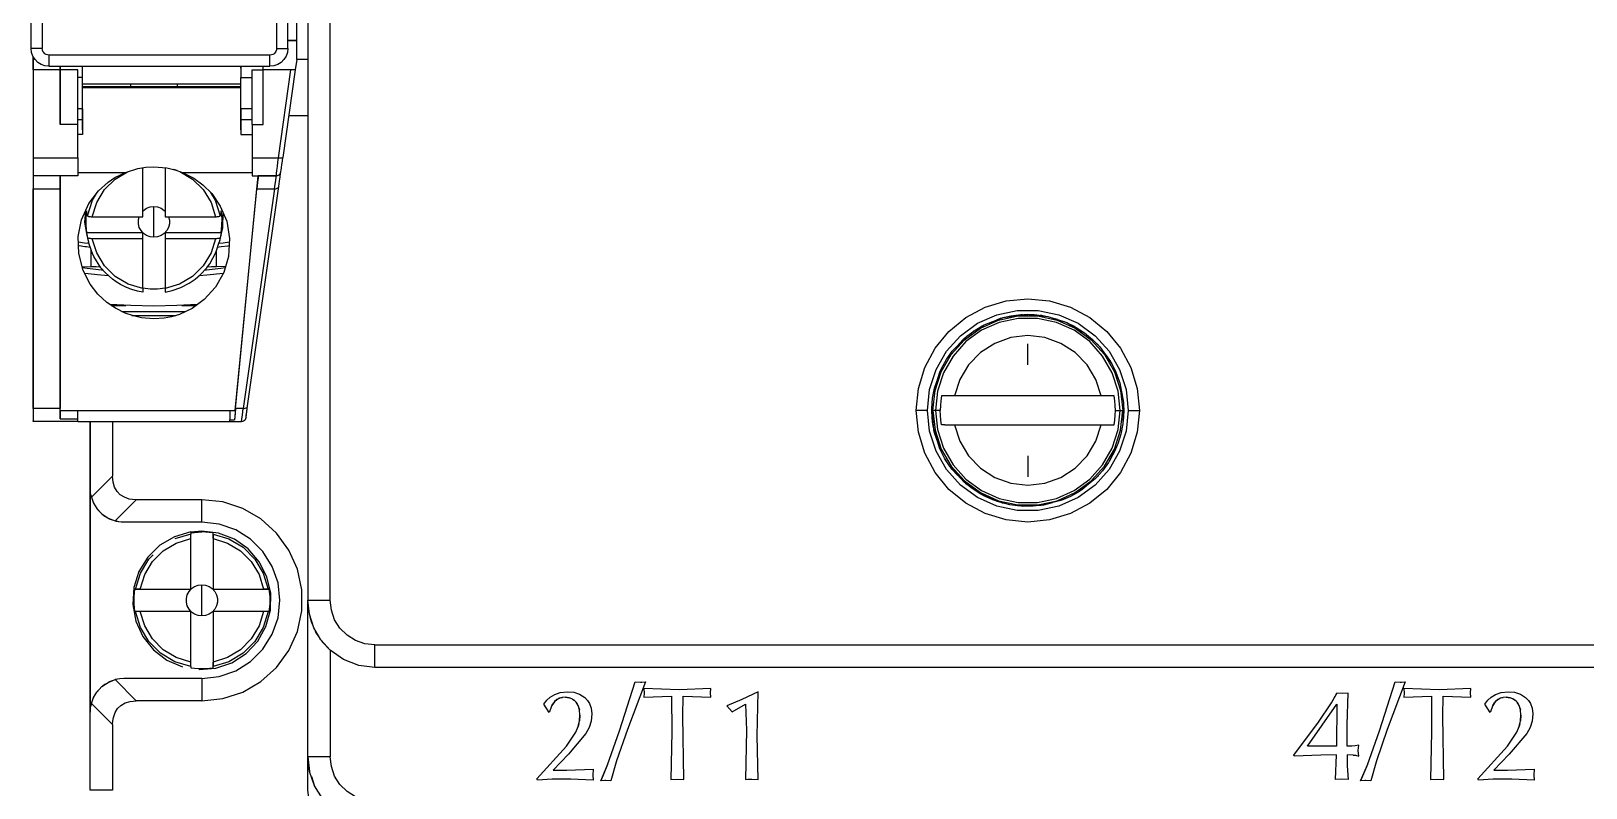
# Model space of a CAD drawing. Header units: millimetres. Extents: x 0 to 125, y 0 to 180.
# Drawn here: x 0 to 69.7, y 38.4 to 72.3 of the extents above; entities that cross this region are included whole.
import ezdxf

# ---------------------------------------------------------------- set-up
doc = ezdxf.new("R2010")
doc.units = ezdxf.units.MM

# ---------------------------------------------------------------- blocks, each defined once
blk = doc.blocks.new('CHINT_7200accf6e0c55f6a13e2ec68f27ea84_FACE_0')
at = {"color": 141, "linetype": 'Continuous', "true_color": 0x40d9ff}
for p, q in [((12.4, 132.8), (12.4, 46.8)), ((11.9, 71.85), (11.9, 107.75)), ((11.9, 71.85), (11.887, 71.85)), ((11.9, 71), (11.9, 71.85)), ((1.3, 68.1), (1.3, 70.7)), ((1.3, 69.8), (1.3, 70.7)), ((1.3, 70.7), (1.3, 70.55)), ((1.3, 70.55), (1.3, 68.1)), ((1.6, 70.7), (1.6, 70.7)), ((9.4, 70.614), (9.4, 70.7)), ((9.6, 70.7), (9.6, 70.7)), ((11.836, 70.55), (11.278, 66.621)), ((11.9, 71), (11.836, 70.55)), ((12.4, 71), (11.9, 71)), ((9.4, 69.9), (2.3, 69.9)), ((2.3, 69.8), (9.4, 69.8)), ((2.3, 69.75), (9.4, 69.75)), ((4.45, 69.9), (4.45, 69.8)), ((6.55, 69.9), (6.55, 69.8)), ((2.3, 68.8), (2.1, 68.8)), ((2.3, 68.3), (2.1, 68.3)), ((2.3, 68.8), (2.3, 67.859)), ((9.4, 67.859), (9.4, 68.8)), ((9.9, 68.8), (9.4, 68.8)), ((9.9, 68.3), (9.4, 68.3)), ((11.545, 68.5), (12.4, 68.5)), ((2.1, 65.951), (4.222, 65.951)), ((6.542, 66.032), (6.376, 66.083)), ((6.778, 65.951), (9.9, 65.951)), ((10.175, 65.8), (10.118, 65.214)), ((11.035, 65.806), (10.988, 65.8)), ((9.157, 55.386), (10.118, 65.214)), ((3.585, 60), (4.246, 60)), ((6.754, 60), (7.402, 60)), ((9.6, 59.915), (9.6, 59.954)), ((4.066, 59.726), (6.918, 59.726)), ((4.507, 59.552), (6.489, 59.552)), ((9.561, 59.552), (9.564, 59.552)), ((9.578, 59.726), (9.581, 59.726)), ((45.974, 59.373), (45.868, 59.401)), ((44.65, 57.332), (44.65, 58.278)), ((9.276, 56.6), (9.275, 56.6)), ((48.361, 55.95), (40.939, 55.95)), ((9.157, 55.386), (9.108, 54.885)), ((40.15, 55.3), (39.65, 55.3)), ((40.509, 55.3), (40.4, 55.3)), ((48.791, 55.3), (48.9, 55.3)), ((49.15, 55.3), (49.65, 55.3)), ((40.939, 54.65), (48.361, 54.65)), ((44.65, 53.268), (44.65, 52.322)), ((7.15, 49.859), (7.156, 49.82)), ((7.65, 49.9), (7.65, 49.86)), ((8.15, 49.563), (8.15, 49.766)), ((4.887, 47.3), (4.684, 47.3)), ((10.616, 47.3), (10.413, 47.3)), ((4.887, 46.3), (4.684, 46.3)), ((10.616, 46.3), (10.413, 46.3)), ((7.15, 43.834), (7.15, 44.037)), ((8.15, 43.834), (8.15, 44.037)), ((58.497, 42.648), (58.242, 42.19)), ((23.323, 42.086), (23.411, 42.213)), ((23.76, 42.437), (23.798, 42.447)), ((23.934, 42.459), (24.108, 42.44)), ((24.163, 42.421), (24.234, 42.395)), ((24.258, 42.379), (24.33, 42.332)), ((24.364, 42.301), (24.376, 42.29)), ((24.42, 42.238), (24.509, 42.083)), ((24.537, 41.994), (24.566, 41.893)), ((65.474, 42.086), (65.561, 42.213)), ((65.91, 42.437), (65.949, 42.447)), ((66.085, 42.459), (66.258, 42.44)), ((66.313, 42.421), (66.384, 42.395)), ((66.408, 42.379), (66.48, 42.332)), ((66.514, 42.301), (66.526, 42.29)), ((66.571, 42.238), (66.66, 42.083)), ((66.687, 41.994), (66.716, 41.893)), ((24.538, 41.288), (24.504, 41.149)), ((24.587, 41.663), (24.566, 41.404)), ((66.689, 41.288), (66.655, 41.149)), ((66.738, 41.663), (66.717, 41.404)), ((59.311, 40.283), (59.161, 40.272)), ((59.227, 39.874), (59.333, 39.863)), ((25.825, 39.445), (25.515, 38.714)), ((26.222, 39.618), (26.222, 39.618)), ((59.866, 39.445), (59.557, 38.714)), ((60.263, 39.618), (60.263, 39.618))]:
    blk.add_line(p, q, dxfattribs=at)
for points in [[(12.4, 46.8), (13.4, 46.8), (13.4, 132.8), (12.4, 132.8)], [(0.466, 80.875), (0.5, 80.858), (0.5, 71.5), (0, 71.5), (0, 81.6)], [(11.018, 80.869), (11, 80.858), (11, 71.5), (11.5, 71.5), (11.5, 81.6)], [(11.887, 71.85), (11.5, 71.85), (11.511, 71.85), (11.617, 71.85), (11.712, 71.85), (11.791, 71.85), (11.85, 71.85), (11.887, 71.85)], [(0.8, 70.7), (0.622, 70.72), (0.453, 70.779), (0.301, 70.875), (0.175, 71.001), (0.079, 71.153), (0.02, 71.322), (0, 71.5)], [(0.1, 70.55), (0.1, 71.12), (0.1, 54.838)], [(0.8, 71.2), (0.733, 71.208), (0.67, 71.23), (0.613, 71.265), (0.565, 71.313), (0.53, 71.37), (0.508, 71.433), (0.5, 71.5)], [(0.8, 70.7), (10.7, 70.7), (10.7, 71.2), (0.8, 71.2), (0.8, 70.7)], [(11.5, 71.5), (11.48, 71.322), (11.421, 71.153), (11.325, 71.001), (11.199, 70.875), (11.047, 70.779), (10.878, 70.72), (10.7, 70.7)], [(11, 71.5), (10.992, 71.433), (10.97, 71.37), (10.935, 71.313), (10.887, 71.265), (10.83, 71.23), (10.767, 71.208), (10.7, 71.2)], [(1.3, 70.55), (0.1, 70.55), (0.1, 66.611), (2.1, 66.611), (2.1, 68.1), (1.3, 68.1)], [(2.1, 68.1), (2.1, 70.55), (1.3, 70.55)], [(2.3, 70.2), (2.3, 70.369), (2.3, 70.509), (2.3, 70.614), (2.3, 70.678), (2.3, 70.7)], [(9.4, 70.7), (9.4, 70.678), (9.4, 70.614)], [(9.4, 70.614), (9.4, 70.509), (9.4, 70.369), (9.4, 70.2)], [(9.9, 68.1), (9.9, 66.611), (11.08, 66.611), (11.639, 70.55)], [(9.9, 68.1), (10.4, 68.1), (10.4, 70.55)], [(9.9, 68.1), (9.9, 70.55), (10.4, 70.55)], [(11.639, 70.55), (10.4, 70.55), (10.4, 70.7)], [(11.836, 70.55), (11.834, 70.55), (11.639, 70.55)], [(11.834, 70.55), (11.826, 70.55), (11.81, 70.55), (11.787, 70.55), (11.759, 70.55), (11.727, 70.55), (11.688, 70.55), (11.639, 70.55)], [(2.3, 68.8), (2.3, 70.2), (2.1, 70.2)], [(9.4, 68.8), (9.4, 70.2), (9.9, 70.2)], [(2.3, 68.3), (2.3, 68.322), (2.3, 68.386), (2.3, 68.491), (2.3, 68.631), (2.3, 68.8)], [(2.3, 67.859), (2.3, 68.043), (2.3, 68.183), (2.3, 68.27), (2.3, 68.3)], [(9.4, 68.8), (9.4, 68.631), (9.4, 68.491), (9.4, 68.386), (9.4, 68.322), (9.4, 68.3)], [(9.4, 68.3), (9.4, 68.27), (9.4, 68.183), (9.4, 68.043), (9.4, 67.859)], [(2.3, 67.859), (2.3, 67.642), (2.1, 67.642)], [(9.4, 67.859), (9.4, 67.642), (9.9, 67.642)], [(2.1, 66.611), (2.1, 66.392), (2.1, 66.195), (2.1, 66.029), (2.1, 65.904), (2.1, 65.826), (2.1, 65.8), (0.1, 65.8)], [(0.1, 66.611), (0.1, 66.392), (0.1, 66.195), (0.1, 66.029), (0.1, 65.904), (0.1, 65.826), (0.1, 65.8)], [(4.222, 65.951), (4.777, 66.123), (5.134, 66.181), (5.5, 66.2), (6.081, 66.151), (6.434, 66.07), (6.778, 65.951)], [(9.9, 66.611), (9.9, 66.392), (9.9, 66.195), (9.9, 66.029), (9.9, 65.904), (9.9, 65.826), (9.9, 65.8), (10.988, 65.8)], [(10.988, 65.8), (10.991, 65.825), (11, 65.904), (11.015, 66.036), (11.035, 66.209), (11.057, 66.407), (11.08, 66.611)], [(11.08, 66.611), (11.124, 66.606), (11.165, 66.603), (11.202, 66.603), (11.233, 66.604), (11.257, 66.608), (11.272, 66.614), (11.278, 66.621)], [(11.186, 65.972), (11.189, 65.992), (11.198, 66.055), (11.213, 66.16), (11.233, 66.299), (11.255, 66.457), (11.278, 66.621)], [(0.1, 65.8), (0.1, 65.762), (0.1, 65.648), (0.1, 65.463), (0.1, 65.214)], [(1.3, 55.3), (9.149, 55.3), (10.167, 65.8)], [(1.3, 55.386), (1.3, 65.8), (1.3, 65.762), (1.3, 65.648), (1.3, 65.463), (1.3, 65.214)], [(6.778, 65.951), (7.285, 65.693), (7.69, 65.401), (8.091, 65.002), (8.476, 64.444), (8.761, 63.764), (8.894, 62.999), (8.845, 62.19), (8.63, 61.472), (8.262, 60.817), (7.76, 60.26), (7.215, 59.864), (6.643, 59.598), (6.286, 59.492), (5.966, 59.432), (5.5, 59.4), (4.948, 59.445), (4.584, 59.526), (4.21, 59.654), (3.774, 59.871), (3.39, 60.134), (2.99, 60.506), (2.65, 60.946), (2.335, 61.558), (2.133, 62.328), (2.111, 63.078), (2.262, 63.836), (2.589, 64.557), (3.021, 65.127), (3.455, 65.517), (3.756, 65.718), (4.222, 65.951)], [(2.737, 63.969), (5, 63.969), (5, 66.159)], [(2.737, 63.969), (2.938, 64.608), (3.289, 65.181), (3.769, 65.654), (4.32, 65.981)], [(6, 66.157), (6, 63.969), (8.263, 63.969)], [(6.667, 65.989), (7.231, 65.654), (7.711, 65.181), (8.062, 64.608), (8.263, 63.969)], [(10.988, 65.8), (10.175, 65.8), (10.173, 65.774), (10.166, 65.701), (10.147, 65.509), (10.118, 65.214)], [(10.897, 65.214), (10.929, 65.419), (10.956, 65.594), (10.98, 65.747), (10.988, 65.8)], [(10.988, 65.8), (11.035, 65.806), (11.08, 65.822), (11.119, 65.849), (11.151, 65.884), (11.174, 65.926), (11.186, 65.972)], [(11.095, 65.328), (11.127, 65.553), (11.154, 65.745), (11.178, 65.913), (11.186, 65.972)], [(1.3, 65.214), (1.3, 55.386), (0.1, 55.386), (0.1, 65.214), (1.3, 65.214)], [(2.534, 64.002), (2.747, 64.702), (2.936, 65.015)], [(8.043, 65.05), (8.253, 64.702), (8.466, 64.002)], [(10.118, 65.214), (10.897, 65.214), (9.501, 55.386), (9.157, 55.386)], [(9.627, 54.993), (9.699, 55.499), (11.095, 65.328)], [(10.897, 65.214), (10.945, 65.215), (10.99, 65.224), (11.03, 65.241), (11.062, 65.265), (11.084, 65.295), (11.095, 65.328)], [(2.431, 64.21), (2.392, 63.724), (2.482, 63.214), (2.504, 63.122), (2.516, 63.071), (2.531, 63.007), (2.556, 62.9), (2.572, 62.833)], [(2.534, 64.002), (2.481, 64.229), (2.445, 63.902), (2.445, 63.572), (2.481, 63.245)], [(5, 64.213), (5.036, 64.253), (5.175, 64.347), (5.332, 64.406), (5.5, 64.426)], [(5.5, 64.426), (5.668, 64.406), (5.825, 64.347), (5.964, 64.253), (6, 64.213)], [(5.5, 63.048), (5.5, 63.824), (5.5, 64.426)], [(8.583, 64.188), (8.568, 63.475), (8.518, 63.213), (8.5, 63.135), (8.487, 63.081), (8.481, 63.055), (8.474, 63.027), (8.434, 62.858), (8.428, 62.833)], [(8.519, 63.245), (8.546, 63.572), (8.555, 63.902), (8.519, 64.229), (8.466, 64.002)], [(2.534, 64.002), (2.539, 63.996), (2.552, 63.99), (2.576, 63.983), (2.607, 63.977), (2.647, 63.973), (2.691, 63.97), (2.737, 63.969)], [(5.5, 63.048), (5.332, 63.068), (5.175, 63.127), (5.036, 63.221), (4.924, 63.345), (4.845, 63.493), (4.805, 63.654), (4.805, 63.82), (4.842, 63.969)], [(6.158, 63.969), (6.195, 63.82), (6.195, 63.654), (6.155, 63.493), (6.076, 63.345), (5.964, 63.221), (5.825, 63.127), (5.668, 63.068), (5.5, 63.048)], [(8.263, 63.969), (8.302, 63.97), (8.339, 63.972), (8.38, 63.975), (8.415, 63.981), (8.441, 63.987), (8.459, 63.995), (8.466, 64.002)], [(2.118, 62.839), (2.399, 62.799), (2.589, 62.78)], [(2.481, 63.245), (2.534, 63.018), (2.572, 62.833)], [(5, 62.984), (5, 63.245), (2.481, 63.245)], [(2.737, 62.984), (2.698, 62.985), (2.661, 62.987), (2.62, 62.991), (2.585, 62.996), (2.559, 63.002), (2.541, 63.01), (2.534, 63.018)], [(5, 60.756), (5, 60.711), (5, 60.67), (5, 60.636), (5, 60.61), (5, 60.594), (5, 60.588), (5, 60.587), (4.763, 60.636), (4.516, 60.709), (4.43, 60.74), (4.395, 60.753), (4.286, 60.798), (4.284, 60.799), (4.278, 60.802), (4.001, 60.94), (3.814, 61.056), (3.651, 61.172), (3.65, 61.173), (3.333, 61.455), (3.128, 61.688), (2.811, 62.182), (2.747, 62.316), (2.714, 62.395), (2.572, 62.833)], [(5, 60.756), (5, 62.984), (2.737, 62.984)], [(5, 60.756), (4.351, 60.953), (3.769, 61.299), (3.289, 61.772), (2.938, 62.345), (2.737, 62.984)], [(8.519, 63.245), (6, 63.245), (6, 62.984)], [(8.263, 62.984), (6, 62.984), (6, 60.756)], [(8.263, 62.984), (8.062, 62.345), (7.711, 61.772), (7.231, 61.299), (6.649, 60.953), (6, 60.756)], [(6, 60.756), (6, 60.718), (6, 60.683), (6, 60.646), (6, 60.618), (6, 60.598), (6, 60.588), (6, 60.587), (6.322, 60.659), (6.71, 60.797), (7.083, 60.99), (7.347, 61.171), (7.596, 61.384), (7.87, 61.686), (7.871, 61.687), (7.944, 61.783), (8, 61.863), (8.275, 62.367), (8.293, 62.407), (8.428, 62.833)], [(8.466, 63.018), (8.461, 63.011), (8.448, 63.005), (8.424, 62.998), (8.393, 62.992), (8.353, 62.988), (8.309, 62.985), (8.263, 62.984)], [(8.411, 62.78), (8.601, 62.799), (8.884, 62.839)], [(8.519, 63.245), (8.466, 63.018), (8.428, 62.833)], [(2.123, 62.677), (2.149, 62.674), (2.4, 62.64), (2.482, 62.63), (2.643, 62.613)], [(2.289, 61.732), (2.692, 61.736), (2.692, 62.46)], [(8.708, 61.732), (8.308, 61.736), (8.308, 62.454)], [(8.358, 62.612), (8.429, 62.619), (8.512, 62.629), (8.515, 62.63), (8.822, 62.67), (8.875, 62.677)], [(3.228, 61.575), (3.147, 61.58), (2.506, 61.647), (2.304, 61.675)], [(3.483, 61.322), (3.121, 61.347), (2.406, 61.42)], [(2.692, 61.736), (2.918, 61.734), (3.105, 61.724)], [(8.601, 61.42), (7.879, 61.347), (7.524, 61.323)], [(8.69, 61.674), (8.494, 61.647), (7.853, 61.58), (7.769, 61.574)], [(7.9, 61.724), (8.082, 61.734), (8.308, 61.736)], [(6, 60.764), (5.667, 60.728), (5.333, 60.728), (5, 60.764)], [(7.451, 60.036), (6.528, 59.988), (5.5, 59.971), (4.472, 59.988), (3.532, 60.036)], [(39.65, 55.3), (39.746, 56.275), (40.031, 57.213), (40.493, 58.078), (41.115, 58.835), (41.872, 59.457), (42.737, 59.919), (43.675, 60.204), (44.65, 60.3), (45.625, 60.204), (46.563, 59.919), (47.428, 59.457), (48.185, 58.835), (48.807, 58.078), (49.269, 57.213), (49.554, 56.275), (49.65, 55.3)], [(40.15, 55.3), (40.248, 56.236), (40.539, 57.13), (41.009, 57.945), (41.639, 58.644), (42.4, 59.197), (43.259, 59.58), (44.18, 59.775), (45.12, 59.775), (46.041, 59.58), (46.9, 59.197), (47.661, 58.644), (48.291, 57.945), (48.761, 57.13), (49.052, 56.236), (49.15, 55.3)], [(44.65, 59.527), (44.65, 59.554), (44.65, 59.58), (44.65, 59.595), (44.65, 59.6), (45.542, 59.507), (46.394, 59.23), (47.195, 58.766), (47.553, 58.472), (47.878, 58.141), (48.411, 57.385), (48.613, 56.968), (48.77, 56.531), (48.938, 55.621), (48.907, 54.696), (48.818, 54.241), (48.679, 53.799), (48.265, 52.971), (47.993, 52.596), (47.683, 52.251), (46.961, 51.673), (46.557, 51.446), (46.131, 51.263), (45.233, 51.04), (44.307, 51.014), (43.848, 51.075), (43.398, 51.186), (42.547, 51.55), (42.155, 51.798), (41.792, 52.087), (41.171, 52.772), (40.919, 53.161), (40.711, 53.576), (40.433, 54.458), (40.351, 55.38), (40.384, 55.843), (40.468, 56.299), (40.778, 57.17), (41.002, 57.576), (41.268, 57.956), (41.914, 58.618), (42.288, 58.893), (42.688, 59.126), (43.552, 59.457), (44.467, 59.596), (44.65, 59.594)], [(40.4, 55.3), (40.493, 56.184), (40.767, 57.029), (41.212, 57.798), (41.806, 58.458), (42.525, 58.981), (43.337, 59.342), (44.206, 59.527), (45.094, 59.527), (45.963, 59.342), (46.775, 58.981), (47.494, 58.458), (48.088, 57.798), (48.533, 57.029), (48.807, 56.184), (48.9, 55.3)], [(48.791, 55.3), (48.7, 56.161), (48.433, 56.984), (48, 57.734), (47.421, 58.377), (46.72, 58.886), (45.93, 59.238), (45.083, 59.418), (44.217, 59.418), (43.37, 59.238), (42.58, 58.886), (41.879, 58.377), (41.3, 57.734), (40.867, 56.984), (40.6, 56.161), (40.509, 55.3)], [(43.063, 59.27), (43.433, 59.424), (43.518, 59.444)], [(43.611, 59.466), (43.884, 59.531), (44.344, 59.589), (44.406, 59.587)], [(44.714, 59.593), (44.931, 59.591), (45.391, 59.536), (45.464, 59.515)], [(45.209, 59.557), (45.268, 59.555), (45.304, 59.546)], [(45.948, 59.375), (46.28, 59.279), (46.358, 59.242)], [(47.932, 55.95), (47.698, 56.679), (47.305, 57.335), (46.773, 57.885), (46.13, 58.3), (45.41, 58.558), (44.65, 58.645), (43.89, 58.558), (43.17, 58.3), (42.527, 57.885), (41.995, 57.335), (41.602, 56.679), (41.368, 55.95)], [(41.55, 58.244), (41.82, 58.537), (41.889, 58.591)], [(42.051, 58.718), (42.185, 58.823), (42.238, 58.856)], [(42.434, 58.978), (42.578, 59.068), (42.612, 59.082)], [(46.446, 59.2), (46.699, 59.08), (47.094, 58.838), (47.141, 58.797)], [(41.162, 57.805), (41.192, 57.856), (41.218, 57.884)], [(47.749, 58.272), (47.794, 58.233), (47.817, 58.203)], [(48.11, 57.812), (48.349, 57.492), (48.39, 57.415)], [(48.485, 57.232), (48.564, 57.081), (48.586, 57.023)], [(40.602, 56.677), (40.726, 57.058), (40.757, 57.112)], [(48.671, 56.808), (48.733, 56.65), (48.74, 56.614)], [(40.435, 56.118), (40.44, 56.177), (40.452, 56.212)], [(40.939, 55.95), (40.779, 55.95), (40.749, 55.734), (40.731, 55.518), (40.724, 55.3)], [(41.368, 55.95), (41.139, 55.95), (40.939, 55.95)], [(47.932, 55.95), (47.256, 55.95), (46.562, 55.95), (46.002, 55.95), (45.519, 55.95), (45.267, 55.95), (45.045, 55.95), (44.84, 55.95), (44.639, 55.95), (44.427, 55.95), (44.207, 55.95), (43.962, 55.95), (43.681, 55.95), (43.137, 55.95), (42.502, 55.95), (41.964, 55.95), (41.368, 55.95)], [(48.361, 55.95), (48.161, 55.95), (47.932, 55.95)], [(48.576, 55.3), (48.569, 55.518), (48.551, 55.734), (48.521, 55.95), (48.361, 55.95)], [(48.843, 56.136), (48.927, 55.745), (48.931, 55.658)], [(0.1, 55.386), (0.1, 55.137), (0.1, 54.952), (0.1, 54.838)], [(1.3, 55.036), (1.3, 55.193), (1.3, 55.386)], [(1.3, 54.916), (1.3, 55.3), (1.3, 55.036), (1.3, 54.916)], [(1.3, 54.916), (2.1, 54.916), (2.1, 55.3)], [(8.9, 55.3), (8.9, 54.885), (9.108, 54.885)], [(9.157, 55.386), (9.12, 55.005), (9.108, 54.885)], [(9.157, 55.386), (9.136, 55.172), (9.12, 55.005)], [(9.426, 54.8), (9.429, 54.823), (9.44, 54.906), (9.465, 55.099), (9.501, 55.386)], [(9.501, 55.386), (9.55, 55.387), (9.595, 55.396), (9.635, 55.413), (9.667, 55.437), (9.689, 55.466), (9.699, 55.499)], [(9.627, 54.993), (9.638, 55.067), (9.663, 55.241), (9.699, 55.499)], [(49.65, 55.3), (49.554, 54.325), (49.269, 53.387), (48.807, 52.522), (48.185, 51.765), (47.428, 51.143), (46.563, 50.681), (45.625, 50.396), (44.65, 50.3), (43.675, 50.396), (42.737, 50.681), (41.872, 51.143), (41.115, 51.765), (40.493, 52.522), (40.031, 53.387), (39.746, 54.325), (39.65, 55.3)], [(49.15, 55.3), (49.052, 54.364), (48.761, 53.47), (48.291, 52.655), (47.661, 51.956), (46.9, 51.403), (46.041, 51.02), (45.12, 50.825), (44.18, 50.825), (43.259, 51.02), (42.4, 51.403), (41.639, 51.956), (41.009, 52.655), (40.539, 53.47), (40.248, 54.364), (40.15, 55.3)], [(40.428, 54.517), (40.38, 54.794), (40.35, 55.256), (40.356, 55.318)], [(40.4, 55.3), (40.493, 54.416), (40.767, 53.571), (41.212, 52.802), (41.806, 52.142), (42.525, 51.619), (43.337, 51.258), (44.206, 51.073), (45.094, 51.073), (45.963, 51.258), (46.775, 51.619), (47.494, 52.142), (48.088, 52.802), (48.533, 53.571), (48.807, 54.416), (48.9, 55.3)], [(40.509, 55.3), (40.6, 54.439), (40.867, 53.616), (41.3, 52.866), (41.879, 52.223), (42.58, 51.714), (43.37, 51.362), (44.217, 51.182), (45.083, 51.182), (45.93, 51.362), (46.72, 51.714), (47.421, 52.223), (48, 52.866), (48.433, 53.616), (48.7, 54.439), (48.791, 55.3)], [(40.724, 55.3), (40.619, 55.3), (40.547, 55.3), (40.509, 55.3)], [(40.939, 54.65), (40.779, 54.65), (40.749, 54.866), (40.731, 55.082), (40.724, 55.3)], [(48.361, 54.65), (48.521, 54.65), (48.551, 54.866), (48.569, 55.082), (48.576, 55.3)], [(48.576, 55.3), (48.681, 55.3), (48.753, 55.3), (48.791, 55.3)], [(48.936, 55.562), (48.95, 55.282), (48.923, 54.819), (48.909, 54.758)], [(2.1, 54.8), (0.1, 54.8), (0.1, 54.838)], [(2.1, 54.8), (2.1, 54.813), (2.1, 54.852), (2.1, 54.916)], [(2.1, 54.8), (8.9, 54.8), (9.426, 54.8)], [(2.65, 51.8), (2.65, 54.8), (2.65, 41.8)], [(3.65, 54.8), (3.65, 52.361), (2.701, 51.412)], [(8.9, 54.8), (8.9, 54.809), (8.9, 54.838), (8.9, 54.885)], [(9.627, 54.993), (9.624, 54.972), (9.612, 54.926), (9.589, 54.884), (9.557, 54.849), (9.518, 54.822), (9.474, 54.806), (9.426, 54.8)], [(40.59, 53.959), (40.459, 54.337), (40.444, 54.423)], [(40.939, 54.65), (41.139, 54.65), (41.368, 54.65)], [(41.368, 54.65), (42.044, 54.65), (42.738, 54.65), (43.298, 54.65), (43.781, 54.65), (44.033, 54.65), (44.255, 54.65), (44.46, 54.65), (44.661, 54.65), (44.873, 54.65), (45.093, 54.65), (45.338, 54.65), (45.619, 54.65), (46.163, 54.65), (46.798, 54.65), (47.336, 54.65), (47.932, 54.65)], [(41.368, 54.65), (41.602, 53.921), (41.995, 53.265), (42.527, 52.715), (43.17, 52.3), (43.89, 52.042), (44.65, 51.955), (45.41, 52.042), (46.13, 52.3), (46.773, 52.715), (47.305, 53.265), (47.698, 53.921), (47.932, 54.65)], [(47.932, 54.65), (48.161, 54.65), (48.361, 54.65)], [(48.653, 53.746), (48.548, 53.486), (48.33, 53.076), (48.293, 53.027)], [(48.734, 53.974), (48.721, 53.916), (48.698, 53.858)], [(40.843, 53.313), (40.763, 53.462), (40.75, 53.497)], [(41.079, 52.915), (40.983, 53.055), (40.953, 53.109)], [(4.711, 51.3), (4.545, 51.309), (4.395, 51.334), (4.177, 51.41), (3.997, 51.526), (3.853, 51.677), (3.743, 51.863), (3.674, 52.089), (3.65, 52.361)], [(41.522, 52.385), (41.246, 52.673), (41.196, 52.745)], [(47.806, 52.388), (47.77, 52.341), (47.741, 52.317)], [(2.65, 38.3), (2.65, 41.8), (2.65, 51.8)], [(2.701, 51.412), (2.677, 51.517), (2.66, 51.624), (2.65, 51.8)], [(41.936, 51.972), (41.887, 52.005), (41.861, 52.032)], [(46.813, 51.59), (46.667, 51.502), (46.611, 51.476)], [(47.368, 52), (47.064, 51.742), (46.989, 51.697)], [(2.687, 51.475), (2.688, 51.466), (2.69, 51.458)], [(2.701, 51.412), (2.801, 51.145), (2.946, 50.905), (3.172, 50.663), (3.446, 50.475), (3.762, 50.351)], [(2.791, 51.172), (2.799, 51.149), (2.8, 51.147)], [(2.964, 50.886), (2.977, 50.865), (3.071, 50.771)], [(7.65, 50.3), (7.65, 51.3), (4.711, 51.3), (3.762, 50.351)], [(7.65, 42.3), (8.586, 42.398), (9.48, 42.689), (10.295, 43.159), (10.994, 43.789), (11.547, 44.55), (11.93, 45.409), (12.125, 46.33), (12.125, 47.27), (11.93, 48.191), (11.547, 49.05), (10.994, 49.811), (10.295, 50.441), (9.48, 50.911), (8.586, 51.202), (7.65, 51.3)], [(43.343, 51.21), (43.077, 51.298), (42.655, 51.491), (42.604, 51.525)], [(43.576, 51.143), (43.517, 51.152), (43.458, 51.171)], [(45.173, 51.038), (44.894, 51.007), (44.431, 51.006), (44.369, 51.015)], [(45.74, 51.166), (45.355, 51.058), (45.269, 51.049)], [(46.401, 51.379), (46.247, 51.307), (46.211, 51.297)], [(3.195, 50.647), (3.215, 50.627), (3.329, 50.555)], [(3.474, 50.464), (3.499, 50.449), (3.635, 50.401)], [(7.65, 50.3), (4.15, 50.3), (4.04, 50.304), (3.931, 50.316), (3.762, 50.351)], [(3.801, 50.343), (3.816, 50.338), (3.84, 50.335)], [(7.65, 43.3), (8.429, 43.388), (9.169, 43.647), (9.832, 44.064), (10.386, 44.618), (10.803, 45.281), (11.062, 46.021), (11.15, 46.8), (11.062, 47.579), (10.803, 48.319), (10.386, 48.982), (9.832, 49.536), (9.169, 49.953), (8.429, 50.212), (7.65, 50.3)], [(7.15, 49.859), (6.423, 49.647), (5.77, 49.265), (5.228, 48.735), (4.831, 48.091), (4.603, 47.369), (4.556, 46.613), (4.693, 45.869), (5.007, 45.18), (5.479, 44.587), (6.08, 44.127), (6.775, 43.826)], [(4.887, 47.3), (7.15, 47.3), (7.15, 49.563)], [(4.887, 47.3), (5.088, 47.949), (5.439, 48.531), (5.919, 49.011), (6.501, 49.362), (7.15, 49.563)], [(7.15, 49.563), (7.15, 49.766), (6.439, 49.553)], [(7.15, 49.859), (7.316, 49.882), (7.483, 49.895), (7.65, 49.9)], [(7.156, 49.82), (7.154, 49.82), (7.152, 49.819), (7.15, 49.819), (7.15, 49.766)], [(7.15, 49.563), (7.15, 49.602), (7.15, 49.639), (7.15, 49.68), (7.15, 49.715), (7.15, 49.741), (7.15, 49.759), (7.15, 49.766)], [(7.156, 49.82), (7.32, 49.842), (7.485, 49.856), (7.65, 49.86)], [(7.522, 43.703), (8.276, 43.764), (8.994, 44.006), (9.631, 44.415), (10.15, 44.967), (10.52, 45.627), (10.718, 46.358), (10.734, 47.115), (10.566, 47.853), (10.223, 48.528), (9.728, 49.101), (9.108, 49.536), (8.401, 49.808), (7.65, 49.9)], [(8.15, 49.766), (8.15, 49.819), (7.984, 49.842), (7.817, 49.855), (7.65, 49.86)], [(8.15, 49.766), (8.15, 49.761), (8.15, 49.748), (8.15, 49.724), (8.15, 49.693), (8.15, 49.653), (8.15, 49.609), (8.15, 49.563)], [(8.15, 49.766), (8.861, 49.553), (9.498, 49.173), (10.023, 48.648), (10.403, 48.011), (10.616, 47.3)], [(8.15, 49.563), (8.15, 47.3), (10.413, 47.3)], [(8.15, 49.563), (8.799, 49.362), (9.381, 49.011), (9.861, 48.531), (10.212, 47.949), (10.413, 47.3)], [(4.684, 47.3), (4.897, 48.011), (5.277, 48.648), (5.463, 48.828)], [(7.65, 46.1), (7.482, 46.12), (7.325, 46.18), (7.186, 46.276), (7.074, 46.402), (6.995, 46.552), (6.955, 46.716), (6.955, 46.884), (6.995, 47.048), (7.074, 47.198), (7.186, 47.324), (7.325, 47.42), (7.482, 47.48), (7.65, 47.5)], [(7.65, 47.5), (7.818, 47.48), (7.975, 47.42), (8.114, 47.324), (8.226, 47.198), (8.305, 47.048), (8.345, 46.884), (8.345, 46.716), (8.305, 46.552), (8.226, 46.402), (8.114, 46.276), (7.975, 46.18), (7.818, 46.12), (7.65, 46.1)], [(7.65, 46.1), (7.65, 46.8), (7.65, 47.5)], [(4.684, 47.3), (4.631, 47.3), (4.595, 46.967), (4.595, 46.633), (4.631, 46.3), (4.684, 46.3)], [(4.684, 47.3), (4.689, 47.3), (4.702, 47.3), (4.726, 47.3), (4.757, 47.3), (4.797, 47.3), (4.841, 47.3), (4.887, 47.3)], [(10.413, 47.3), (10.452, 47.3), (10.489, 47.3), (10.53, 47.3), (10.565, 47.3), (10.591, 47.3), (10.609, 47.3), (10.616, 47.3)], [(10.616, 46.3), (10.669, 46.3), (10.705, 46.633), (10.705, 46.967), (10.669, 47.3), (10.616, 47.3)], [(13.4, 44.564), (13.4, 39.8), (12.4, 39.8), (12.4, 46.8)], [(12.46, 46.236), (12.438, 46.322), (12.4, 46.8)], [(13.4, 44.564), (12.977, 45.031), (12.661, 45.575), (12.466, 46.174), (12.4, 46.8)], [(15.4, 44.8), (14.955, 44.85), (14.532, 44.998), (14.153, 45.236), (13.836, 45.553), (13.598, 45.932), (13.45, 46.355), (13.4, 46.8)], [(4.887, 46.3), (4.848, 46.3), (4.811, 46.3), (4.77, 46.3), (4.735, 46.3), (4.709, 46.3), (4.691, 46.3), (4.684, 46.3)], [(7.15, 43.834), (6.439, 44.047), (5.802, 44.427), (5.277, 44.952), (4.897, 45.589), (4.684, 46.3)], [(7.15, 44.037), (7.15, 46.3), (4.887, 46.3)], [(7.15, 44.037), (6.501, 44.238), (5.919, 44.589), (5.439, 45.069), (5.088, 45.651), (4.887, 46.3)], [(10.413, 46.3), (8.15, 46.3), (8.15, 44.037)], [(10.413, 46.3), (10.212, 45.651), (9.861, 45.069), (9.381, 44.589), (8.799, 44.238), (8.15, 44.037)], [(10.616, 46.3), (10.403, 45.589), (10.023, 44.952), (9.498, 44.427), (8.861, 44.047), (8.15, 43.834)], [(10.616, 46.3), (10.611, 46.3), (10.598, 46.3), (10.574, 46.3), (10.543, 46.3), (10.503, 46.3), (10.459, 46.3), (10.413, 46.3)], [(12.626, 45.685), (12.557, 45.843), (12.502, 46.062)], [(12.914, 45.141), (12.762, 45.371), (12.709, 45.492)], [(13.4, 44.564), (13.04, 44.947), (13.008, 44.997)], [(15.4, 44.8), (109.9, 44.8), (109.9, 43.8), (15.4, 43.8), (15.4, 44.8)], [(7.15, 43.834), (7.15, 43.839), (7.15, 43.852), (7.15, 43.876), (7.15, 43.907), (7.15, 43.947), (7.15, 43.991), (7.15, 44.037)], [(8.15, 44.037), (8.15, 43.998), (8.15, 43.961), (8.15, 43.92), (8.15, 43.885), (8.15, 43.859), (8.15, 43.841), (8.15, 43.834)], [(15.4, 43.8), (14.677, 43.888), (13.997, 44.148), (13.4, 44.564)], [(2.701, 42.188), (2.801, 42.455), (2.946, 42.695), (3.172, 42.937), (3.446, 43.125), (3.762, 43.249)], [(3.635, 43.199), (3.499, 43.151), (3.474, 43.136)], [(7.65, 43.3), (7.65, 42.3), (4.711, 42.3), (3.762, 43.249)], [(7.65, 43.3), (4.15, 43.3), (3.974, 43.29), (3.867, 43.273), (3.762, 43.249)], [(3.825, 43.263), (3.816, 43.262), (3.808, 43.26)], [(7.15, 43.834), (7.15, 43.781), (7.483, 43.745), (7.817, 43.745), (8.15, 43.781), (8.15, 43.834)], [(3.071, 42.829), (2.977, 42.735), (2.964, 42.714)], [(3.329, 43.045), (3.215, 42.973), (3.195, 42.953)], [(23.934, 42.459), (23.796, 42.447), (23.673, 42.413), (23.555, 42.352), (23.44, 42.253), (23.328, 42.098), (23.204, 41.784), (22.967, 42.15), (23.104, 42.325), (23.258, 42.467), (23.457, 42.591), (23.704, 42.678), (24.012, 42.711), (24.306, 42.682), (24.568, 42.593), (24.799, 42.445), (24.923, 42.321), (25.017, 42.179), (25.093, 41.974), (25.123, 41.712), (25.093, 41.396), (25.005, 41.103), (24.857, 40.833), (24.068, 39.917), (23.382, 39.204), (23.992, 39.204), (25.177, 39.241), (25.16, 38.978), (25.177, 38.754), (24.175, 38.8), (23.731, 38.8), (23.339, 38.796), (22.692, 38.754), (22.655, 38.817), (23.982, 40.267), (24.4, 40.891), (24.507, 41.156), (24.568, 41.41), (24.587, 41.663)], [(25.515, 38.714), (25.824, 39.443), (26.356, 40.951), (27.067, 43.158), (27.296, 43.141), (27.353, 43.141), (27.516, 43.158), (26.711, 41.02), (26.222, 39.618), (25.97, 38.714), (25.744, 38.731), (25.707, 38.728), (25.515, 38.714)], [(28.685, 42.508), (28.699, 40.907), (28.653, 38.783), (28.957, 38.8), (29.243, 38.783), (29.197, 41.62), (29.211, 42.508), (30.448, 42.462), (30.431, 42.663), (30.448, 42.846), (29.031, 42.8), (27.448, 42.846), (27.465, 42.637), (27.448, 42.462), (28.685, 42.508)], [(32.112, 38.791), (32.292, 38.8), (32.576, 38.783), (32.53, 40.733), (32.576, 42.711), (31.841, 42.353), (31.161, 42.076), (31.399, 41.812), (32.009, 42.159), (32.055, 40.985), (32.009, 38.783), (32.112, 38.791)], [(59.227, 39.874), (58.95, 39.877), (58.95, 39.398), (58.995, 38.783), (58.718, 38.8), (58.428, 38.783), (58.474, 39.877), (57.776, 39.874), (56.587, 39.831), (56.559, 39.862), (57.678, 41.351), (58.26, 42.215), (58.497, 42.648)], [(59.161, 40.272), (58.95, 40.272), (58.95, 41.245), (58.995, 42.648), (58.766, 42.631), (58.497, 42.648)], [(59.557, 38.714), (59.866, 39.443), (60.397, 40.951), (61.108, 43.158), (61.337, 43.141), (61.395, 43.141), (61.558, 43.158), (60.752, 41.02), (60.263, 39.618), (60.012, 38.714), (59.786, 38.731), (59.748, 38.728), (59.557, 38.714)], [(62.726, 42.508), (62.74, 40.907), (62.695, 38.783), (62.998, 38.8), (63.285, 38.783), (63.239, 41.62), (63.253, 42.508), (64.49, 42.462), (64.473, 42.663), (64.49, 42.846), (63.073, 42.8), (61.489, 42.846), (61.506, 42.637), (61.489, 42.462), (62.726, 42.508)], [(66.085, 42.459), (65.946, 42.447), (65.823, 42.413), (65.706, 42.352), (65.59, 42.253), (65.479, 42.098), (65.355, 41.784), (65.117, 42.15), (65.254, 42.325), (65.408, 42.467), (65.607, 42.591), (65.854, 42.678), (66.162, 42.711), (66.456, 42.682), (66.719, 42.593), (66.95, 42.445), (67.073, 42.321), (67.168, 42.179), (67.244, 41.974), (67.273, 41.712), (67.243, 41.396), (67.155, 41.103), (67.007, 40.833), (66.219, 39.917), (65.532, 39.204), (66.142, 39.204), (67.327, 39.241), (67.31, 38.978), (67.327, 38.754), (66.325, 38.8), (65.881, 38.8), (65.489, 38.796), (64.842, 38.754), (64.805, 38.817), (66.133, 40.267), (66.55, 40.891), (66.657, 41.156), (66.718, 41.41), (66.738, 41.663)], [(2.701, 42.188), (3.65, 41.239), (3.65, 38.3), (2.65, 38.3)], [(2.65, 41.8), (2.654, 41.91), (2.666, 42.019), (2.701, 42.188)], [(2.693, 42.149), (2.688, 42.134), (2.685, 42.11)], [(2.8, 42.453), (2.799, 42.451), (2.791, 42.428)], [(3.65, 41.239), (3.659, 41.405), (3.684, 41.555), (3.76, 41.773), (3.876, 41.953), (4.027, 42.097), (4.213, 42.207), (4.439, 42.276), (4.711, 42.3)], [(23.679, 42.415), (23.557, 42.353), (23.437, 42.249)], [(24.42, 42.238), (24.374, 42.292), (24.323, 42.338), (24.229, 42.397), (24.105, 42.441), (23.934, 42.459)], [(24.587, 41.663), (24.565, 41.901), (24.507, 42.089), (24.42, 42.238)], [(58.489, 42.159), (58.474, 40.272), (57.747, 40.272), (57.174, 40.277), (58.489, 42.159)], [(65.83, 42.415), (65.707, 42.353), (65.588, 42.249)], [(66.571, 42.238), (66.525, 42.292), (66.473, 42.338), (66.38, 42.397), (66.255, 42.441), (66.085, 42.459)], [(66.738, 41.663), (66.716, 41.901), (66.658, 42.089), (66.571, 42.238)], [(12.4, 39.8), (12.472, 39.145), (12.474, 39.139)], [(15.4, 35.3), (14.803, 35.36), (14.232, 35.537), (13.617, 35.887), (13.104, 36.37), (12.718, 36.955), (12.48, 37.61), (12.4, 38.3), (12.4, 39.8)], [(15.4, 36.8), (14.732, 36.875), (14.098, 37.097), (13.53, 37.455), (13.055, 37.93), (12.697, 38.498), (12.475, 39.132), (12.4, 39.8)], [(15.4, 37.8), (14.955, 37.85), (14.532, 37.998), (14.153, 38.236), (13.836, 38.553), (13.598, 38.932), (13.45, 39.355), (13.4, 39.8)], [(59.227, 39.874), (59.331, 39.864), (59.471, 39.831), (59.453, 40.071), (59.471, 40.318), (59.311, 40.283), (59.161, 40.272)], [(12.554, 38.907), (12.687, 38.52), (12.693, 38.51)]]:
    blk.add_lwpolyline(points, dxfattribs=at)
blk = doc.blocks.new('CHINT_7200accf6e0c55f6a13e2ec68f27ea84')
at = {"color": 141, "true_color": 0x40d9ff}
blk.add_blockref('CHINT_7200accf6e0c55f6a13e2ec68f27ea84_FACE_0', (0, 0), dxfattribs=at)

msp = doc.modelspace()

# ---------------------------------------------------------------- block references
at = {"color": 141, "true_color": 0x40d9ff}
msp.add_blockref('CHINT_7200accf6e0c55f6a13e2ec68f27ea84', (0, 0), dxfattribs=at)

doc.saveas('drawing.dxf')
